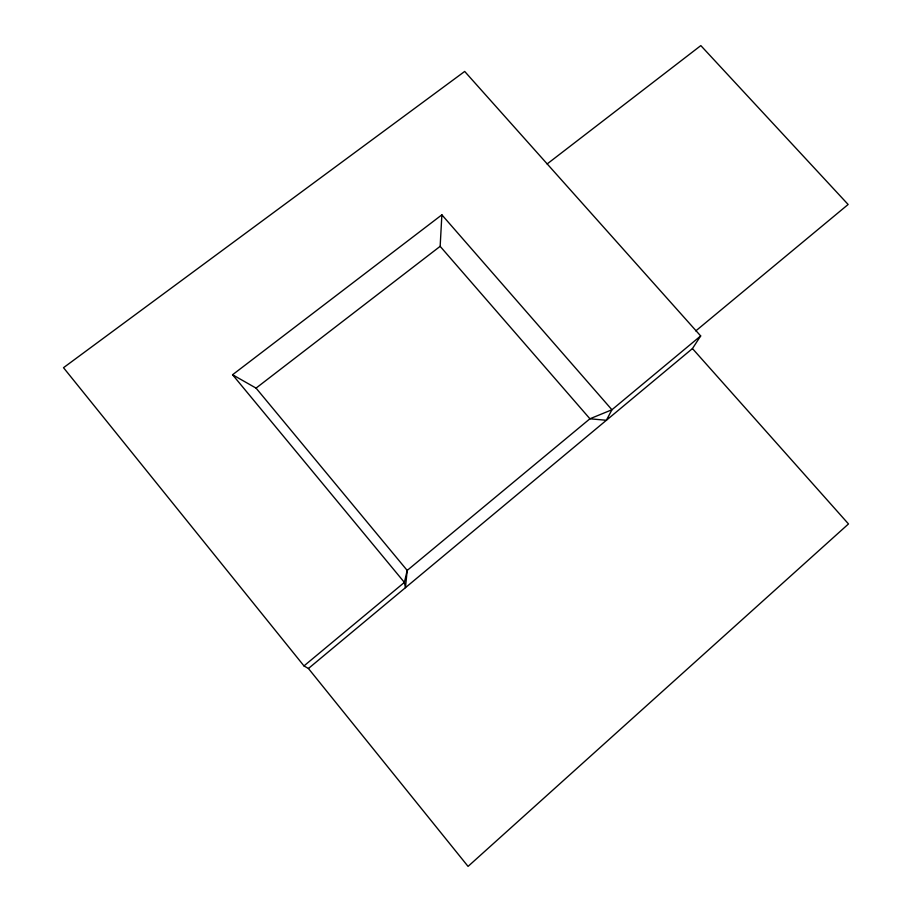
<?xml version="1.0" encoding="UTF-8"?>
<svg xmlns="http://www.w3.org/2000/svg" width="912" height="912" viewBox="0 0 912 912"><rect width="100%" height="100%" fill="white"/><g stroke="black" fill="none" stroke-linecap="round" stroke-linejoin="round"><path stroke-width="1.37" d="M441.875 214.833L611.929 409.762L606.366 420.284L589.927 418.779L440.154 246.343L441.875 214.833L232.571 374.741L404.392 582.403L405.441 587.681L407.197 570.422L589.927 418.779L611.929 409.762L700.667 335.935L464.687 71.444L63.509 367.696L303.981 665.92L308.427 668.496L468.061 866.4L848.491 523.944L692.459 348.566L700.667 335.935M308.427 668.496L692.459 348.566M303.981 665.92L404.392 582.403L407.197 570.422L256.055 388.113L232.571 374.741M695.788 330.908L848.137 204.482L700.826 45.6L547.12 163.966M256.055 388.113L440.154 246.343"/></g></svg>
